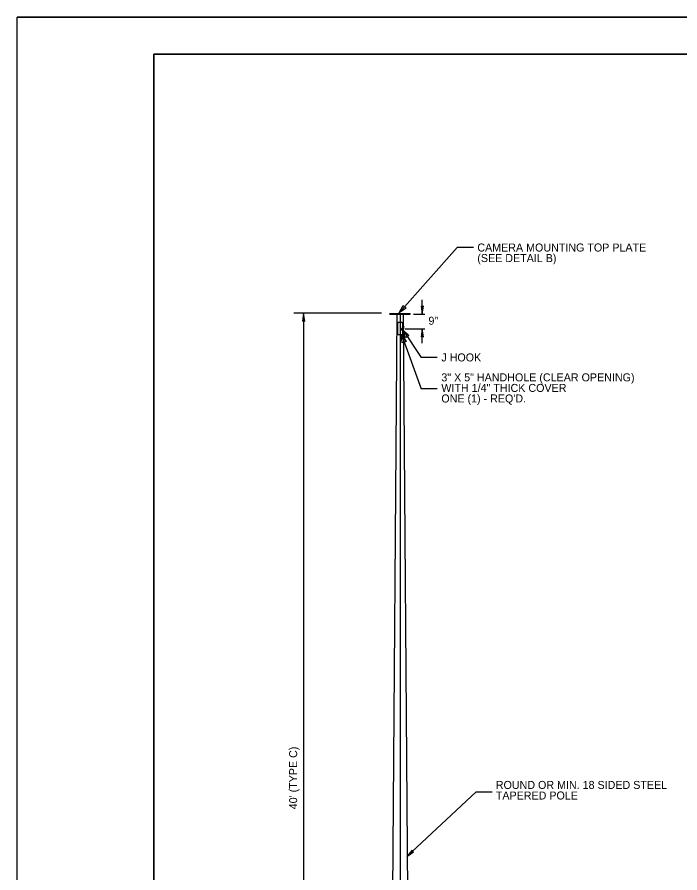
# Model space of a CAD drawing. Extents: x 507305 to 704973, y 495503 to 704964.
# Drawn here: x 507304.8 to 507572.5, y 495817.5 to 496163.5 of the extents above; entities that cross this region are included whole.
import ezdxf

# ---------------------------------------------------------------- set-up
doc = ezdxf.new("R2010")
doc.units = 0
doc.layers.add('1', color=7, linetype='Continuous')
doc.layers.add('41', color=7, linetype='Continuous')

msp = doc.modelspace()

# ---------------------------------------------------------------- linework, layer by layer
at = {"layer": '1'}
for p, q in [((508352.96, 496163.46), (507304.79, 496163.46)), ((507359.96, 496148.46), (507359.96, 495518.46)), ((508349.96, 496148.46), (507359.96, 496148.46)), ((507459.16, 496043.94), (507482.62, 496070.39)), ((507489.09, 496070.39), (507482.62, 496070.39)), ((507468.44, 496043.33), (507468.44, 496049.18)), ((507459.16, 496043.94), (507460.7, 496046.89)), ((507461.91, 496045.82), (507459.16, 496043.94)), ((507460.7, 496046.89), (507461.91, 496045.82)), ((507451.96, 496043.78), (507416.57, 496043.78)), ((507420.54, 496043.78), (507420.54, 495617.11)), ((507451.96, 496043.78), (507447.76, 496043.78)), ((507458.18, 496043.33), (507455.08, 495617.1)), ((507455.33, 496043.33), (507455.33, 496043.67)), ((507455.33, 496043.67), (507463.63, 496043.67)), ((507455.33, 496043.33), (507463.63, 496043.33)), ((507459.48, 496043.33), (507459.48, 495617.1)), ((507460.8, 496043.33), (507463.87, 495617.1)), ((507463.63, 496043.33), (507463.63, 496043.67)), ((507464.89, 496043.33), (507469.5, 496043.33)), ((507458.46, 496039.66), (507458.46, 496035.25)), ((507460.02, 496040.06), (507458.95, 496040.06)), ((507459.73, 496037.34), (507459.73, 496037.57)), ((507460.08, 496037.57), (507459.73, 496037.57)), ((507460.08, 496037.37), (507460.08, 496037.57)), ((507460.45, 496039.7), (507460.45, 496035.24)), ((507460.48, 496038.55), (507460.48, 496037.37)), ((507460.82, 496038.55), (507460.48, 496038.55)), ((507460.82, 496038.55), (507460.82, 496037.37)), ((507461.59, 496037.47), (507469.5, 496037.47)), ((507468.44, 496031.61), (507468.44, 496037.47)), ((507458.95, 496035.13), (507460.02, 496035.13)), ((507460.02, 496035.13), (507468.07, 496013.26)), ((507460.38, 496031.82), (507460.02, 496035.13)), ((507460.02, 496035.13), (507461.89, 496032.38)), ((507460.61, 496037.01), (507468.07, 496025.86)), ((507461.73, 496033.87), (507460.61, 496037.01)), ((507460.61, 496037.01), (507463.08, 496034.77)), ((507463.08, 496034.77), (507461.73, 496033.87)), ((507461.89, 496032.38), (507460.38, 496031.82)), ((507474.54, 496025.86), (507468.07, 496025.86)), ((507474.54, 496013.26), (507468.07, 496013.26)), ((507462.21, 495824.14), (507490.22, 495850.25)), ((507490.22, 495850.25), (507496.65, 495850.25))]:
    msp.add_line(p, q, dxfattribs=at)
for points in [[(507468.44, 496043.33), (507468.92, 496046.63), (507468.44, 496046.28), (507467.97, 496046.63)], [(507468.44, 496043.33), (507468.92, 496046.63), (507468.44, 496046.28), (507467.97, 496046.63)], [(507420.54, 496043.78), (507420.08, 496040.54), (507420.54, 496040.89), (507421.01, 496040.54)], [(507468.44, 496037.47), (507467.97, 496034.16), (507468.44, 496034.52), (507468.92, 496034.16)], [(507468.44, 496037.47), (507467.97, 496034.16), (507468.44, 496034.52), (507468.92, 496034.16)], [(507462.21, 495824.14), (507464.95, 495826.05), (507464.37, 495826.15), (507464.31, 495826.74)]]:
    msp.add_lwpolyline(points, close=True, dxfattribs=at)
for centre, radius, start, end in [((507458.93, 496039.59), 0.478, 87.6953, 171.2629), ((507460.27, 496037.44), 0.547, 189.8385, 349.8704), ((507460.02, 496039.63), 0.429, 8.8544, 90.6587), ((507460.27, 496037.44), 0.216, 195.458, 343.6091), ((507459.1, 496036.84), 1.72, 248.0707, 264.9986), ((507459.94, 496036.38), 1.24, 273.4921, 294.2119)]:
    msp.add_arc(centre, radius, start, end, dxfattribs=at)
at = {"layer": '41'}
for points in [[(507304.79, 496163.46), (508352.96, 496163.46), (508352.96, 495503.46), (507304.79, 495503.46)], [(507359.96, 496148.46), (508349.96, 496148.46), (508349.96, 495518.46), (507359.96, 495518.46)]]:
    msp.add_lwpolyline(points, close=True, dxfattribs=at)

# ---------------------------------------------------------------- texts
at = {"layer": '1'}
for s, height, p in [('CAMERA MOUNTING TOP PLATE', 3.2339, (507490.7, 496068.71)), ('(SEE DETAIL B)', 3.2339, (507490.7, 496064.44)), ('9"', 3.234, (507470.95, 496039.11)), ('J HOOK', 3.234, (507476.16, 496024.28)), ('3" X 5" HANDHOLE (CLEAR OPENING)', 3.2339, (507476.16, 496016.22)), ('WITH 1/4" THICK COVER', 3.2339, (507476.16, 496011.95)), ("ONE (1) - REQ'D.", 3.2339, (507476.16, 496007.68)), ('ROUND OR MIN. 18 SIDED STEEL', 3.2339, (507498.17, 495851.47)), ('TAPERED POLE', 3.2339, (507498.17, 495847.2))]:
    msp.add_text(s, height=height, dxfattribs=at).set_placement(p)
msp.add_text("40' (TYPE C)", height=3.2339, rotation=90, dxfattribs=at).set_placement((507417.91, 495843.25))

doc.saveas('drawing.dxf')
